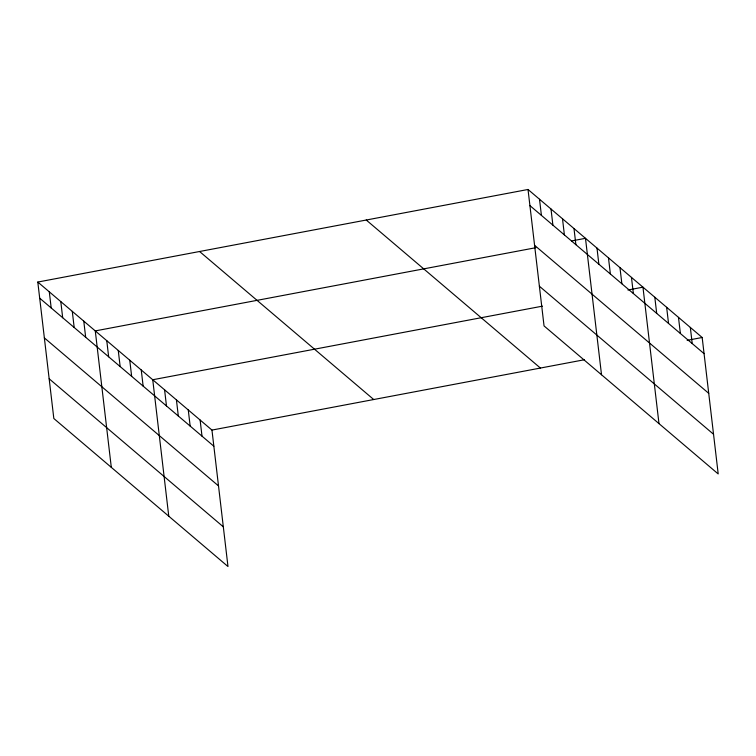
<?xml version="1.0" encoding="UTF-8"?>
<svg xmlns="http://www.w3.org/2000/svg" width="756" height="756" viewBox="0 0 756 756"><rect width="100%" height="100%" fill="white"/><g stroke="black" fill="none" stroke-linecap="round" stroke-linejoin="round"><path stroke-width="1.13" d="M37.8 282.054L211.954 430.079L227.981 566.527L53.827 418.503L37.8 282.054L528.019 189.472L702.173 337.497L718.2 473.946L544.046 325.921L528.019 189.472M535.806 247.703L95.275 330.901L111.302 467.35M571.621 240.937L585.484 238.32L601.521 374.768M542.43 306.161L152.74 379.748L168.768 516.197M627.934 290.011L642.959 287.167L658.986 423.615M211.954 430.079L584.312 359.761M687.147 340.342L702.173 337.497M529.909 205.604L704.063 353.638M534.577 245.313L708.731 393.337M539.378 286.212L713.532 434.246M366.244 220.024L540.398 368.049M199.575 251.502L373.729 399.527M39.699 298.185L213.853 446.22M44.358 337.894L218.512 485.919M49.168 378.794L223.322 526.828M690.332 327.433L692.222 343.574M678.482 317.369L680.381 333.509M666.641 307.305L668.54 323.436M654.8 297.24L656.699 313.371M631.468 277.405L633.358 293.536M619.967 267.633L621.867 283.765M608.476 257.862L610.375 273.993M596.985 248.091L598.875 264.231M573.993 228.548L575.892 244.689M562.502 218.786L564.392 234.918M551.001 209.015L552.901 225.146M539.51 199.244L541.409 215.375M200.113 420.015L202.003 436.146M188.272 409.95L190.162 426.082M176.422 399.886L178.321 416.017M164.581 389.812L166.481 405.953M141.249 369.977L143.139 386.118M129.749 360.215L131.648 376.346M118.257 350.444L120.157 366.575M106.766 340.672L108.656 356.804M83.774 321.13L85.674 337.27M72.283 311.359L74.182 327.499M60.792 301.587L62.682 317.728M49.291 291.825L51.191 307.957"/></g></svg>
